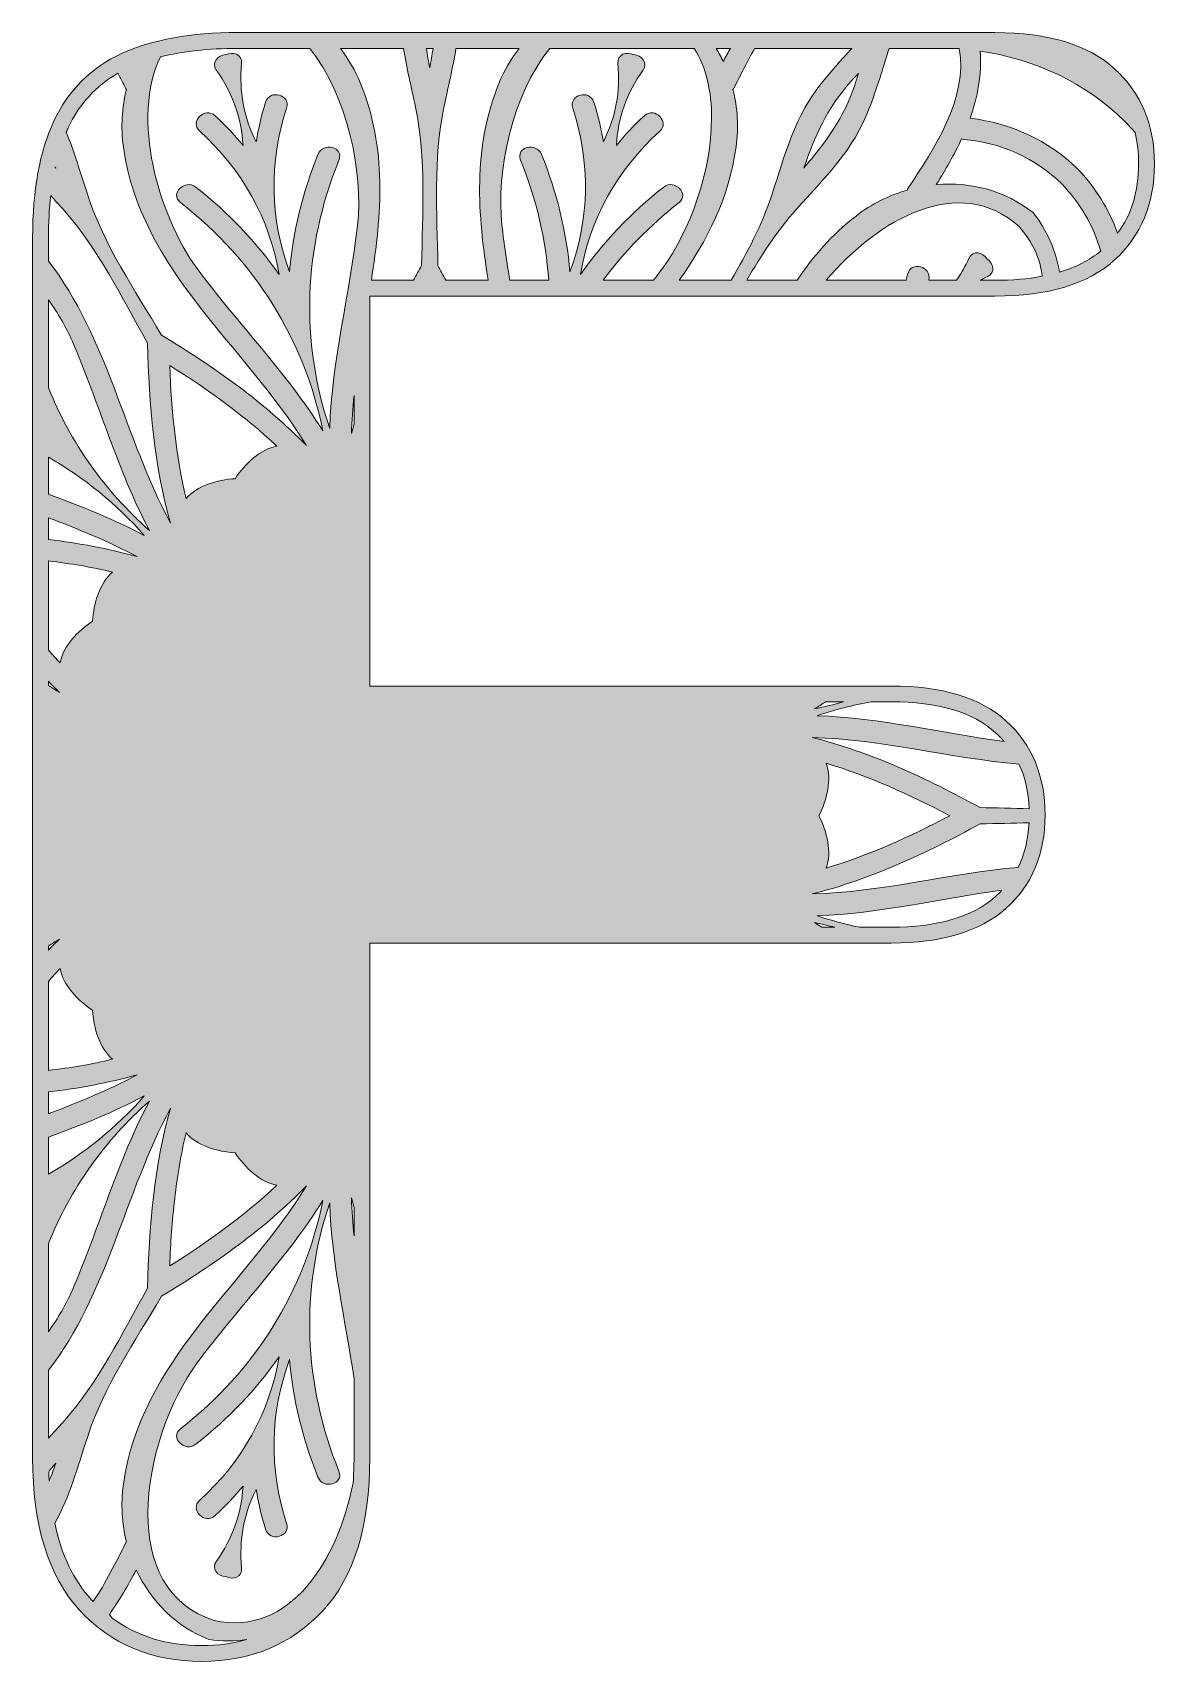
# Model space of a CAD drawing. Extents: x -728 to 2523, y -2539 to -44.
# Drawn here: x 628.2 to 911.8, y -456 to -44 of the extents above; entities that cross this region are included whole.
import ezdxf

# ---------------------------------------------------------------- set-up
doc = ezdxf.new("R2010")
doc.units = 0
doc.header["$MEASUREMENT"] = 0
doc.layers.add('Layer 1', color=7, linetype='Continuous', lineweight=0)

msp = doc.modelspace()

# ---------------------------------------------------------------- hatches: boundary and pattern name
at = {"layer": 'Layer 1', "true_color": 0xed1c24, "transparency": 33554687}
h = msp.add_hatch(color=240, dxfattribs=at)
h.dxf.hatch_style = 2
edge = h.paths.add_edge_path()
edge.add_spline(control_points=[(892.27, -78.42), (885.02, -71.35), (875.66, -66.94), (865.19, -65.72), (867.13, -60.27), (868.2, -54.63), (867.74, -48.75), (881.93, -50.8), (894.43, -56.86), (904.26, -66.43), (905.17, -67.37), (906.04, -68.34), (906.9, -69.33), (907.49, -71.78), (907.8, -74.41), (907.8, -77.24), (907.8, -84.23), (906.04, -90.02), (902.47, -94.79), (900.27, -88.64), (896.82, -83.09), (892.27, -78.42)], knot_values=[0, 0, 0, 0, 1, 1, 1, 2, 2, 2, 3, 3, 3, 4, 4, 4, 5, 5, 5, 6, 6, 6, 7, 7, 7, 7], degree=3, periodic=0)
edge = h.paths.add_edge_path()
edge.add_spline(control_points=[(881.11, -89.58), (874.21, -84.07), (865.42, -81.73), (856.66, -82.5), (859.02, -78.71), (861.22, -74.86), (863.05, -70.93), (863.2, -70.95), (863.3, -71.03), (863.46, -71.05), (873.15, -71.83), (881.73, -75.87), (888.35, -82.34), (892.99, -87.09), (896.37, -92.84), (898.21, -99.29), (895.41, -101.61), (891.94, -103.4), (887.8, -104.63), (886.85, -99.17), (884.64, -93.99), (881.11, -89.58)], knot_values=[0, 0, 0, 0, 1, 1, 1, 2, 2, 2, 3, 3, 3, 4, 4, 4, 5, 5, 5, 6, 6, 6, 7, 7, 7, 7], degree=3, periodic=0)
edge = h.paths.add_edge_path()
edge.add_spline(control_points=[(821.3, -88.73), (828.61, -80.54), (835.77, -73.74), (839.72, -63.18), (841.58, -58.21), (843.21, -53.15), (844.71, -48.05), (844.71, -48.05), (862.46, -48.05), (862.46, -48.05), (864.72, -60.79), (856.03, -73.45), (849.47, -83.52), (849.4, -83.64), (849.34, -83.76), (849.29, -83.88), (844.72, -85.21), (840.3, -87.38), (836.36, -90.44), (830.27, -95.17), (825.48, -100.69), (821.5, -106.7), (821.5, -106.7), (808.75, -106.7), (808.75, -106.7), (812.4, -100.37), (816.36, -94.26), (821.3, -88.73)], knot_values=[0, 0, 0, 0, 1, 1, 1, 2, 2, 2, 3, 3, 3, 4, 4, 4, 5, 5, 5, 6, 6, 6, 7, 7, 7, 8, 8, 8, 9, 9, 9, 9], degree=3, periodic=0)
edge = h.paths.add_edge_path()
edge.add_spline(control_points=[(836.95, -54.43), (836.67, -55.32), (836.42, -56.21), (836.14, -57.1), (833.37, -65.61), (828.53, -72.07), (823.18, -78.27), (823.18, -78.27), (823.14, -78.32), (823.14, -78.32), (825.86, -70.57), (829.03, -63.13), (835.04, -56.46), (835.66, -55.77), (836.32, -55.11), (836.95, -54.43)], knot_values=[0, 0, 0, 0, 1, 1, 1, 2, 2, 2, 3, 3, 3, 4, 4, 4, 5, 5, 5, 5], degree=3, periodic=0)
edge = h.paths.add_edge_path()
edge.add_spline(control_points=[(806.05, -72.94), (806.73, -67.98), (806.41, -63.05), (805.26, -58.41), (805.34, -58.3), (805.43, -58.25), (805.48, -58.12), (807.11, -54.93), (808.83, -51.46), (810.78, -48.05), (810.78, -48.05), (835.28, -48.05), (835.28, -48.05), (832.77, -50.77), (830.33, -53.55), (827.98, -56.41), (820.82, -65.11), (818.5, -74.69), (815.07, -85.13), (812.53, -92.81), (808.81, -99.83), (804.77, -106.7), (804.77, -106.7), (791.68, -106.7), (791.68, -106.7), (798.7, -96.66), (804.28, -85.86), (806.05, -72.94)], knot_values=[0, 0, 0, 0, 1, 1, 1, 2, 2, 2, 3, 3, 3, 4, 4, 4, 5, 5, 5, 6, 6, 6, 7, 7, 7, 8, 8, 8, 9, 9, 9, 9], degree=3, periodic=0)
edge = h.paths.add_edge_path()
edge.add_spline(control_points=[(804.62, -48.05), (803.99, -49.15), (803.38, -50.26), (802.78, -51.38), (802.24, -50.24), (801.65, -49.13), (801, -48.05), (801, -48.05), (804.62, -48.05), (804.62, -48.05)], knot_values=[0, 0, 0, 0, 1, 1, 1, 2, 2, 2, 3, 3, 3, 3], degree=3, periodic=0)
edge = h.paths.add_edge_path()
edge.add_spline(control_points=[(730.66, -102.97), (730.47, -89.54), (729.44, -76.19), (732.19, -62.93), (733.27, -57.78), (734.46, -52.93), (735.22, -48.05), (735.22, -48.05), (751.18, -48.05), (751.18, -48.05), (749.14, -50.71), (747.41, -53.66), (746.1, -56.89), (739.38, -73.37), (740.75, -89.99), (743.35, -106.7), (743.35, -106.7), (732.67, -106.7), (732.67, -106.7), (732.01, -105.45), (731.34, -104.21), (730.66, -102.97)], knot_values=[0, 0, 0, 0, 1, 1, 1, 2, 2, 2, 3, 3, 3, 4, 4, 4, 5, 5, 5, 6, 6, 6, 7, 7, 7, 7], degree=3, periodic=0)
edge = h.paths.add_edge_path()
edge.add_spline(control_points=[(729.45, -48.05), (729.2, -49.7), (728.91, -51.34), (728.6, -52.99), (728.29, -51.34), (728, -49.7), (727.75, -48.05), (727.75, -48.05), (729.45, -48.05), (729.45, -48.05)], knot_values=[0, 0, 0, 0, 1, 1, 1, 2, 2, 2, 3, 3, 3, 3], degree=3, periodic=0)
edge = h.paths.add_edge_path()
edge.add_spline(control_points=[(711.1, -56.89), (709.8, -53.66), (708.06, -50.71), (706.02, -48.05), (706.02, -48.05), (721.99, -48.05), (721.99, -48.05), (722.74, -52.93), (723.94, -57.78), (725.01, -62.93), (727.77, -76.19), (726.73, -89.54), (726.55, -102.97), (725.87, -104.21), (725.19, -105.45), (724.53, -106.7), (724.53, -106.7), (713.85, -106.7), (713.85, -106.7), (716.45, -89.99), (717.82, -73.37), (711.1, -56.89)], knot_values=[0, 0, 0, 0, 1, 1, 1, 2, 2, 2, 3, 3, 3, 4, 4, 4, 5, 5, 5, 6, 6, 6, 7, 7, 7, 7], degree=3, periodic=0)
edge = h.paths.add_edge_path()
edge.add_spline(control_points=[(825.9, -215.05), (826.83, -214.48), (827.76, -213.89), (828.67, -213.29), (828.67, -213.29), (833.18, -213.29), (833.18, -213.29), (830.79, -213.96), (828.37, -214.56), (825.9, -215.05)], knot_values=[0, 0, 0, 0, 1, 1, 1, 2, 2, 2, 3, 3, 3, 3], degree=3, periodic=0)
edge = h.paths.add_edge_path()
edge.add_spline(control_points=[(867.72, -240.03), (854.19, -232.58), (839.86, -225.94), (825.25, -222.31), (842.78, -222.74), (860.23, -227.55), (877.55, -229.04), (879.11, -232.35), (879.96, -236.09), (880.13, -240.31), (876, -240.23), (871.86, -240.09), (867.72, -240.03)], knot_values=[0, 0, 0, 0, 1, 1, 1, 2, 2, 2, 3, 3, 3, 4, 4, 4, 4], degree=3, periodic=0)
edge = h.paths.add_edge_path()
edge.add_spline(control_points=[(828.85, -228.84), (839.52, -232.01), (849.99, -236.76), (860.04, -242.09), (849.99, -247.42), (839.52, -252.16), (828.85, -255.33), (830.29, -251.39), (829.03, -246.04), (827, -242.09), (829.03, -238.14), (830.29, -232.78), (828.85, -228.84)], knot_values=[0, 0, 0, 0, 1, 1, 1, 2, 2, 2, 3, 3, 3, 4, 4, 4, 4], degree=3, periodic=0)
edge = h.paths.add_edge_path()
edge.add_spline(control_points=[(825.25, -261.87), (839.86, -258.24), (854.19, -251.59), (867.72, -244.14), (871.86, -244.09), (875.99, -243.95), (880.11, -243.87), (879.9, -248.11), (878.98, -251.86), (877.32, -255.16), (860.07, -256.66), (842.71, -261.44), (825.25, -261.87)], knot_values=[0, 0, 0, 0, 1, 1, 1, 2, 2, 2, 3, 3, 3, 4, 4, 4, 4], degree=3, periodic=0)
edge = h.paths.add_edge_path()
edge.add_spline(control_points=[(825.9, -269.12), (827.63, -269.46), (829.33, -269.87), (831.02, -270.3), (831.02, -270.3), (827.75, -270.3), (827.75, -270.3), (827.14, -269.9), (826.53, -269.51), (825.9, -269.12)], knot_values=[0, 0, 0, 0, 1, 1, 1, 2, 2, 2, 3, 3, 3, 3], degree=3, periodic=0)
edge = h.paths.add_edge_path()
edge.add_spline(control_points=[(709.46, -348.34), (709.13, -345.14), (708.9, -341.94), (708.82, -338.74), (709.02, -339.55), (709.24, -340.36), (709.46, -341.16), (709.46, -341.16), (709.46, -348.34), (709.46, -348.34)], knot_values=[0, 0, 0, 0, 1, 1, 1, 2, 2, 2, 3, 3, 3, 3], degree=3, periodic=0)
edge = h.paths.add_edge_path()
edge.add_spline(control_points=[(674.07, -445.59), (661.9, -441.7), (657.35, -430.82), (657.35, -418.54), (657.35, -405.06), (662.84, -389.89), (669.79, -380.47), (680.13, -366.45), (692.46, -354.13), (701.57, -339.39), (696.99, -362.32), (684.51, -382.38), (665.59, -397.11), (662.79, -399.3), (666.7, -403.2), (669.46, -401.05), (677.72, -394.61), (684.76, -387.14), (690.52, -378.92), (688.11, -393.1), (681.23, -405.41), (670.45, -415.16), (667.81, -417.54), (671.7, -421.46), (674.32, -419.08), (676.92, -416.74), (679.26, -414.2), (681.4, -411.59), (681.04, -418.53), (678.78, -424.84), (674.69, -430.56), (673.29, -432.55), (675.09, -434.46), (677.04, -434.54), (677.04, -434.54), (677.04, -434.49), (677.04, -434.49), (678.76, -435.4), (681.27, -434.7), (681.04, -432.26), (680.37, -425.27), (681.58, -418.67), (684.72, -412.48), (685.29, -415.82), (686.03, -419.18), (687.1, -422.5), (688.19, -425.87), (693.52, -424.44), (692.42, -421.04), (687.97, -407.22), (688.16, -393.11), (693.16, -379.63), (694.04, -389.64), (696.41, -399.62), (700.34, -409.32), (701.66, -412.57), (706.99, -411.15), (705.65, -407.85), (696.66, -385.67), (695.85, -362.11), (703.32, -340), (703.79, -354.99), (707.28, -369.63), (709.46, -384.52), (709.46, -384.52), (709.46, -404.43), (709.46, -404.43), (709.46, -406.64), (709.38, -408.77), (709.24, -410.83), (705.35, -430.28), (693.43, -449.81), (674.07, -445.59)], knot_values=[0, 0, 0, 0, 1, 1, 1, 2, 2, 2, 3, 3, 3, 4, 4, 4, 5, 5, 5, 6, 6, 6, 7, 7, 7, 8, 8, 8, 9, 9, 9, 10, 10, 10, 11, 11, 11, 12, 12, 12, 13, 13, 13, 14, 14, 14, 15, 15, 15, 16, 16, 16, 17, 17, 17, 18, 18, 18, 19, 19, 19, 20, 20, 20, 21, 21, 21, 22, 22, 22, 23, 23, 23, 24, 24, 24, 24], degree=3, periodic=0)
edge = h.paths.add_edge_path()
edge.add_spline(control_points=[(647.9, -444.41), (647.81, -444.27), (647.71, -444.18), (647.61, -444.07), (650.1, -440.53), (652.33, -436.72), (654.42, -432.79), (658.15, -440.75), (664.55, -447.2), (672.79, -450.41), (676, -450.91), (679.23, -450.89), (682.38, -450.42), (678.83, -451.43), (675.03, -451.95), (670.97, -451.95), (662.21, -451.95), (654.64, -449.62), (648.36, -445.04), (648.21, -444.83), (648.05, -444.62), (647.9, -444.41)], knot_values=[0, 0, 0, 0, 1, 1, 1, 2, 2, 2, 3, 3, 3, 4, 4, 4, 5, 5, 5, 6, 6, 6, 7, 7, 7, 7], degree=3, periodic=0)
edge = h.paths.add_edge_path()
edge.add_spline(control_points=[(632.21, -275.05), (633.13, -274.45), (634.07, -273.85), (635.01, -273.27), (634.06, -274.19), (633.13, -275.13), (632.21, -276.08), (632.21, -276.08), (632.21, -275.05), (632.21, -275.05)], knot_values=[0, 0, 0, 0, 1, 1, 1, 2, 2, 2, 3, 3, 3, 3], degree=3, periodic=0)
edge = h.paths.add_edge_path()
edge.add_spline(control_points=[(632.21, -177.67), (637.7, -178.31), (643.13, -179.22), (648.4, -180.49), (645.18, -183.18), (643.6, -188.45), (643.39, -192.89), (639.64, -195.3), (635.87, -199.3), (635.16, -203.43), (634.16, -202.37), (633.17, -201.29), (632.21, -200.19), (632.21, -200.19), (632.21, -177.67), (632.21, -177.67)], knot_values=[0, 0, 0, 0, 1, 1, 1, 2, 2, 2, 3, 3, 3, 4, 4, 4, 5, 5, 5, 5], degree=3, periodic=0)
edge = h.paths.add_edge_path()
edge.add_spline(control_points=[(689.94, -335.53), (681.87, -343.18), (672.53, -349.88), (662.88, -355.92), (663.08, -350.23), (663.48, -344.53), (664.13, -338.9), (664.78, -333.26), (665.71, -327.69), (667, -322.29), (669.7, -325.51), (674.96, -327.08), (679.4, -327.3), (680.61, -329.17), (682.21, -331.05), (684.03, -332.55), (685.84, -334.05), (687.87, -335.17), (689.94, -335.53)], knot_values=[0, 0, 0, 0, 1, 1, 1, 2, 2, 2, 3, 3, 3, 4, 4, 4, 5, 5, 5, 6, 6, 6, 6], degree=3, periodic=0)
edge = h.paths.add_edge_path()
edge.add_spline(control_points=[(679.4, -156.88), (674.96, -157.09), (669.7, -158.67), (667, -161.89), (664.42, -151.07), (663.29, -139.63), (662.88, -128.25), (672.52, -134.3), (681.87, -140.99), (689.94, -148.64), (685.82, -149.36), (681.81, -153.13), (679.4, -156.88)], knot_values=[0, 0, 0, 0, 1, 1, 1, 2, 2, 2, 3, 3, 3, 4, 4, 4, 4], degree=3, periodic=0)
edge = h.paths.add_edge_path()
edge.add_spline(control_points=[(703.32, -144.18), (695.85, -122.06), (696.66, -98.5), (705.65, -76.32), (706.99, -73.02), (701.66, -71.6), (700.34, -74.85), (696.41, -84.56), (694.04, -94.54), (693.16, -104.55), (688.16, -91.07), (687.97, -76.96), (692.42, -63.13), (693.52, -59.74), (688.19, -58.3), (687.1, -61.67), (686.03, -65), (685.29, -68.35), (684.72, -71.7), (681.58, -65.5), (680.37, -58.9), (681.04, -51.91), (681.27, -49.47), (678.76, -48.77), (677.04, -49.69), (677.04, -49.69), (677.04, -49.63), (677.04, -49.63), (675.09, -49.71), (673.29, -51.62), (674.69, -53.61), (678.78, -59.34), (681.04, -65.65), (681.4, -72.58), (679.26, -69.97), (676.92, -67.44), (674.32, -65.09), (671.7, -62.72), (667.81, -66.63), (670.45, -69.02), (681.23, -78.76), (688.11, -91.08), (690.52, -105.25), (684.76, -97.03), (677.72, -89.57), (669.46, -83.12), (666.7, -80.98), (662.79, -84.87), (665.59, -87.06), (684.51, -101.79), (696.99, -121.85), (701.57, -144.79), (692.46, -130.04), (680.13, -117.73), (669.79, -103.7), (659.95, -90.36), (653.04, -65.48), (660.52, -50.19), (666.15, -48.78), (672.65, -48.05), (679.99, -48.05), (679.99, -48.05), (698.26, -48.05), (698.26, -48.05), (707.73, -59.75), (711.87, -79.21), (710.35, -92.84), (708.41, -110.1), (703.86, -126.9), (703.32, -144.18)], knot_values=[0, 0, 0, 0, 1, 1, 1, 2, 2, 2, 3, 3, 3, 4, 4, 4, 5, 5, 5, 6, 6, 6, 7, 7, 7, 8, 8, 8, 9, 9, 9, 10, 10, 10, 11, 11, 11, 12, 12, 12, 13, 13, 13, 14, 14, 14, 15, 15, 15, 16, 16, 16, 17, 17, 17, 18, 18, 18, 19, 19, 19, 20, 20, 20, 21, 21, 21, 22, 22, 22, 23, 23, 23, 23], degree=3, periodic=0)
edge = h.paths.add_edge_path()
edge.add_spline(control_points=[(709.46, -143.01), (709.24, -143.82), (709.02, -144.63), (708.82, -145.44), (708.9, -142.23), (709.13, -139.03), (709.46, -135.83), (709.46, -135.83), (709.46, -143.01), (709.46, -143.01)], knot_values=[0, 0, 0, 0, 1, 1, 1, 2, 2, 2, 3, 3, 3, 3], degree=3, periodic=0)
edge = h.paths.add_edge_path()
edge.add_spline(control_points=[(637.22, -68.1), (640.01, -62.13), (644.24, -57.52), (649.79, -54.34), (650.46, -55.62), (651.1, -56.89), (651.72, -58.12), (651.77, -58.25), (651.86, -58.3), (651.94, -58.41), (650.79, -63.05), (650.47, -67.98), (651.15, -72.94), (655.44, -104.15), (681.87, -123.04), (697.42, -148.5), (686.96, -137.65), (674.04, -128.57), (660.83, -120.58), (653.95, -109.03), (646.39, -98), (642.13, -85.13), (640.31, -79.6), (638.8, -74.31), (636.72, -69.27), (636.89, -68.88), (637.04, -68.47), (637.22, -68.1)], knot_values=[0, 0, 0, 0, 1, 1, 1, 2, 2, 2, 3, 3, 3, 4, 4, 4, 5, 5, 5, 6, 6, 6, 7, 7, 7, 8, 8, 8, 9, 9, 9, 9], degree=3, periodic=0)
edge = h.paths.add_edge_path()
edge.add_spline(control_points=[(633.95, -78.03), (633.99, -78.13), (634.02, -78.23), (634.06, -78.32), (634.06, -78.32), (634.02, -78.27), (634.02, -78.27), (633.99, -78.24), (633.96, -78.2), (633.93, -78.16), (633.94, -78.12), (633.95, -78.08), (633.95, -78.03)], knot_values=[0, 0, 0, 0, 1, 1, 1, 2, 2, 2, 3, 3, 3, 4, 4, 4, 4], degree=3, periodic=0)
edge = h.paths.add_edge_path()
edge.add_spline(control_points=[(632.21, -95.84), (632.21, -92.09), (632.41, -88.58), (632.78, -85.28), (633.81, -86.41), (634.85, -87.56), (635.9, -88.73), (644.93, -98.83), (650.7, -110.91), (657.26, -122.63), (657.58, -138.01), (658.97, -153.67), (663.09, -168.09), (651.42, -146.59), (647.15, -120.99), (632.21, -101.85), (632.21, -101.85), (632.21, -95.84), (632.21, -95.84)], knot_values=[0, 0, 0, 0, 1, 1, 1, 2, 2, 2, 3, 3, 3, 4, 4, 4, 5, 5, 5, 6, 6, 6, 6], degree=3, periodic=0)
edge = h.paths.add_edge_path()
edge.add_spline(control_points=[(632.21, -111.61), (634.66, -115.07), (636.7, -118.59), (638.17, -121.96), (645.12, -137.89), (649.58, -154.7), (657.75, -169.94), (646.41, -159.95), (637.79, -147.7), (632.21, -133.87), (632.21, -133.87), (632.21, -111.61), (632.21, -111.61)], knot_values=[0, 0, 0, 0, 1, 1, 1, 2, 2, 2, 3, 3, 3, 4, 4, 4, 4], degree=3, periodic=0)
edge = h.paths.add_edge_path()
edge.add_spline(control_points=[(632.21, -151.43), (641.25, -156.61), (649.42, -163.25), (656.45, -171.24), (648.67, -167.07), (640.48, -163.86), (632.21, -160.8), (632.21, -160.8), (632.21, -151.43), (632.21, -151.43)], knot_values=[0, 0, 0, 0, 1, 1, 1, 2, 2, 2, 3, 3, 3, 3], degree=3, periodic=0)
edge = h.paths.add_edge_path()
edge.add_spline(control_points=[(632.21, -166.74), (639.87, -169.64), (647.46, -172.7), (654.61, -176.58), (647.39, -174.52), (639.86, -173.14), (632.21, -172.23), (632.21, -172.23), (632.21, -166.74), (632.21, -166.74)], knot_values=[0, 0, 0, 0, 1, 1, 1, 2, 2, 2, 3, 3, 3, 3], degree=3, periodic=0)
edge = h.paths.add_edge_path()
edge.add_spline(control_points=[(632.21, -208.09), (633.13, -209.04), (634.06, -209.99), (635.01, -210.9), (634.07, -210.33), (633.13, -209.73), (632.21, -209.12), (632.21, -209.12), (632.21, -208.09), (632.21, -208.09)], knot_values=[0, 0, 0, 0, 1, 1, 1, 2, 2, 2, 3, 3, 3, 3], degree=3, periodic=0)
edge = h.paths.add_edge_path()
edge.add_spline(control_points=[(632.21, -283.98), (633.17, -282.89), (634.16, -281.8), (635.16, -280.75), (635.87, -284.87), (639.64, -288.88), (643.39, -291.29), (643.5, -293.5), (643.95, -295.94), (644.77, -298.14), (645.59, -300.34), (646.8, -302.33), (648.4, -303.68), (643.13, -304.95), (637.7, -305.85), (632.21, -306.51), (632.21, -306.51), (632.21, -283.98), (632.21, -283.98)], knot_values=[0, 0, 0, 0, 1, 1, 1, 2, 2, 2, 3, 3, 3, 4, 4, 4, 5, 5, 5, 6, 6, 6, 6], degree=3, periodic=0)
edge = h.paths.add_edge_path()
edge.add_spline(control_points=[(632.21, -311.94), (639.86, -311.04), (647.39, -309.66), (654.61, -307.6), (647.46, -311.47), (639.87, -314.53), (632.21, -317.44), (632.21, -317.44), (632.21, -311.94), (632.21, -311.94)], knot_values=[0, 0, 0, 0, 1, 1, 1, 2, 2, 2, 3, 3, 3, 3], degree=3, periodic=0)
edge = h.paths.add_edge_path()
edge.add_spline(control_points=[(632.21, -323.38), (640.48, -320.31), (648.67, -317.11), (656.45, -312.94), (649.42, -320.93), (641.25, -327.56), (632.21, -332.75), (632.21, -332.75), (632.21, -323.38), (632.21, -323.38)], knot_values=[0, 0, 0, 0, 1, 1, 1, 2, 2, 2, 3, 3, 3, 3], degree=3, periodic=0)
edge = h.paths.add_edge_path()
edge.add_spline(control_points=[(632.21, -350.3), (637.79, -336.48), (646.41, -324.22), (657.75, -314.24), (649.58, -329.47), (645.12, -346.28), (638.17, -362.22), (636.7, -365.58), (634.66, -369.11), (632.21, -372.57), (632.21, -372.57), (632.21, -350.3), (632.21, -350.3)], knot_values=[0, 0, 0, 0, 1, 1, 1, 2, 2, 2, 3, 3, 3, 4, 4, 4, 4], degree=3, periodic=0)
edge = h.paths.add_edge_path()
edge.add_spline(control_points=[(632.21, -382.33), (647.15, -363.19), (651.42, -337.59), (663.09, -316.08), (658.97, -330.51), (657.58, -346.16), (657.26, -361.54), (650.7, -373.26), (644.93, -385.34), (635.9, -395.44), (634.66, -396.84), (633.42, -398.19), (632.21, -399.52), (632.21, -399.52), (632.21, -382.33), (632.21, -382.33)], knot_values=[0, 0, 0, 0, 1, 1, 1, 2, 2, 2, 3, 3, 3, 4, 4, 4, 5, 5, 5, 5], degree=3, periodic=0)
edge = h.paths.add_edge_path()
edge.add_spline(control_points=[(632.27, -407.97), (632.85, -407.28), (633.43, -406.59), (634.02, -405.9), (634.02, -405.9), (634.06, -405.85), (634.06, -405.85), (633.52, -407.37), (632.97, -408.88), (632.39, -410.38), (632.34, -409.59), (632.3, -408.78), (632.27, -407.97)], knot_values=[0, 0, 0, 0, 1, 1, 1, 2, 2, 2, 3, 3, 3, 4, 4, 4, 4], degree=3, periodic=0)
edge = h.paths.add_edge_path()
edge.add_spline(control_points=[(643.03, -440.28), (638.59, -435.47), (635.51, -429.03), (633.8, -421.03), (637.62, -414.19), (639.56, -406.86), (642.13, -399.05), (646.39, -386.18), (653.95, -375.15), (660.83, -363.6), (674.04, -355.6), (686.96, -346.52), (697.42, -335.68), (681.87, -361.13), (655.44, -380.02), (651.15, -411.23), (650.47, -416.19), (650.79, -421.12), (651.94, -425.76), (651.86, -425.87), (651.77, -425.92), (651.72, -426.06), (649.34, -430.73), (646.74, -436), (643.55, -440.82), (643.38, -440.64), (643.2, -440.47), (643.03, -440.28)], knot_values=[0, 0, 0, 0, 1, 1, 1, 2, 2, 2, 3, 3, 3, 4, 4, 4, 5, 5, 5, 6, 6, 6, 7, 7, 7, 8, 8, 8, 9, 9, 9, 9], degree=3, periodic=0)
edge = h.paths.add_edge_path()
edge.add_spline(control_points=[(871.55, -262.59), (865.74, -267.7), (856.9, -270.3), (845.24, -270.3), (845.24, -270.3), (837.25, -270.3), (837.25, -270.3), (833.65, -269.53), (830.06, -268.57), (826.51, -267.37), (842.25, -266.88), (857.6, -263.06), (873.26, -260.92), (872.72, -261.49), (872.15, -262.05), (871.55, -262.59)], knot_values=[0, 0, 0, 0, 1, 1, 1, 2, 2, 2, 3, 3, 3, 4, 4, 4, 5, 5, 5, 5], degree=3, periodic=0)
edge = h.paths.add_edge_path()
edge.add_spline(control_points=[(845.24, -213.29), (857.07, -213.29), (865.96, -215.92), (871.66, -221.11), (872.43, -221.82), (873.15, -222.56), (873.82, -223.33), (857.97, -221.21), (842.44, -217.31), (826.51, -216.8), (831.02, -215.28), (835.59, -214.12), (840.19, -213.29), (840.19, -213.29), (845.24, -213.29), (845.24, -213.29)], knot_values=[0, 0, 0, 0, 1, 1, 1, 2, 2, 2, 3, 3, 3, 4, 4, 4, 5, 5, 5, 5], degree=3, periodic=0)
edge = h.paths.add_edge_path()
edge.add_spline(control_points=[(787.75, -83.12), (779.49, -89.57), (772.45, -97.03), (766.68, -105.25), (769.09, -91.08), (775.97, -78.76), (786.75, -69.02), (789.39, -66.63), (785.5, -62.72), (782.88, -65.09), (780.28, -67.44), (777.95, -69.97), (775.8, -72.58), (776.16, -65.65), (778.43, -59.34), (782.51, -53.61), (783.91, -51.62), (782.11, -49.71), (780.16, -49.63), (780.16, -49.63), (780.16, -49.69), (780.16, -49.69), (778.44, -48.77), (775.93, -49.47), (776.16, -51.91), (776.83, -58.9), (775.63, -65.5), (772.49, -71.7), (771.92, -68.35), (771.17, -65), (770.1, -61.67), (769.01, -58.3), (763.68, -59.74), (764.78, -63.13), (769.24, -76.96), (769.04, -91.07), (764.04, -104.55), (763.17, -94.54), (760.79, -84.56), (756.87, -74.85), (755.54, -71.6), (750.21, -73.02), (751.55, -76.32), (755.58, -86.26), (757.95, -96.47), (758.68, -106.7), (758.68, -106.7), (748.86, -106.7), (748.86, -106.7), (748.09, -102.1), (747.38, -97.49), (746.86, -92.84), (745.33, -79.21), (749.47, -59.75), (758.94, -48.05), (758.94, -48.05), (795.49, -48.05), (795.49, -48.05), (798.54, -52.95), (799.85, -59.09), (799.85, -65.64), (799.85, -79.12), (794.36, -94.29), (787.41, -103.7), (786.67, -104.71), (785.91, -105.71), (785.15, -106.7), (785.15, -106.7), (772.44, -106.7), (772.44, -106.7), (777.79, -99.44), (784.2, -92.83), (791.62, -87.06), (794.41, -84.87), (790.5, -80.98), (787.75, -83.12)], knot_values=[0, 0, 0, 0, 1, 1, 1, 2, 2, 2, 3, 3, 3, 4, 4, 4, 5, 5, 5, 6, 6, 6, 7, 7, 7, 8, 8, 8, 9, 9, 9, 10, 10, 10, 11, 11, 11, 12, 12, 12, 13, 13, 13, 14, 14, 14, 15, 15, 15, 16, 16, 16, 17, 17, 17, 18, 18, 18, 19, 19, 19, 20, 20, 20, 21, 21, 21, 22, 22, 22, 23, 23, 23, 24, 24, 24, 25, 25, 25, 25], degree=3, periodic=0)
edge = h.paths.add_edge_path()
edge.add_spline(control_points=[(867.73, -106.7), (868.32, -106.39), (868.91, -106.09), (869.52, -105.81), (871.75, -104.8), (871.1, -102.27), (869.45, -101.23), (868.42, -99.59), (865.89, -98.94), (864.88, -101.17), (863.98, -103.14), (862.93, -104.97), (861.76, -106.7), (861.76, -106.7), (854.73, -106.7), (854.73, -106.7), (854.73, -106.66), (854.74, -106.63), (854.75, -106.59), (855.49, -103.13), (850.16, -101.71), (849.41, -105.2), (849.3, -105.7), (849.17, -106.2), (849.06, -106.7), (849.06, -106.7), (828.81, -106.7), (828.81, -106.7), (841.87, -91.27), (862.57, -79.47), (877.57, -93.12), (881.1, -97), (882.92, -101.26), (883.42, -105.67), (879.84, -106.35), (875.87, -106.7), (871.49, -106.7), (871.49, -106.7), (867.73, -106.7), (867.73, -106.7)], knot_values=[0, 0, 0, 0, 1, 1, 1, 2, 2, 2, 3, 3, 3, 4, 4, 4, 5, 5, 5, 6, 6, 6, 7, 7, 7, 8, 8, 8, 9, 9, 9, 10, 10, 10, 11, 11, 11, 12, 12, 12, 13, 13, 13, 13], degree=3, periodic=0)
edge = h.paths.add_edge_path()
edge.add_spline(control_points=[(901.71, -53.19), (895.07, -47.12), (884.91, -44.05), (871.49, -44.05), (871.49, -44.05), (679.99, -44.05), (679.99, -44.05), (668.28, -44.05), (658.47, -45.81), (650.85, -49.29), (643.05, -52.86), (637.24, -58.61), (633.6, -66.4), (630.02, -74.02), (628.21, -83.92), (628.21, -95.84), (628.21, -95.84), (628.21, -404.43), (628.21, -404.43), (628.21, -421.47), (632.21, -434.45), (640.09, -442.99), (648.02, -451.59), (658.41, -455.95), (670.97, -455.95), (683.34, -455.95), (693.64, -451.64), (701.57, -443.14), (709.46, -434.68), (713.46, -421.66), (713.46, -404.43), (713.46, -404.43), (713.46, -274.3), (713.46, -274.3), (713.46, -274.3), (845.24, -274.3), (845.24, -274.3), (857.9, -274.3), (867.65, -271.37), (874.2, -265.59), (880.82, -259.74), (884.17, -251.78), (884.17, -241.93), (884.17, -232.09), (880.86, -224.09), (874.35, -218.15), (867.89, -212.27), (858.09, -209.29), (845.24, -209.29), (845.24, -209.29), (713.46, -209.29), (713.46, -209.29), (713.46, -209.29), (713.46, -110.7), (713.46, -110.7), (713.46, -110.7), (871.49, -110.7), (871.49, -110.7), (884.91, -110.7), (895.07, -107.62), (901.71, -101.56), (908.41, -95.44), (911.8, -87.26), (911.8, -77.24), (911.8, -67.39), (908.41, -59.3), (901.71, -53.19)], knot_values=[0, 0, 0, 0, 1, 1, 1, 2, 2, 2, 3, 3, 3, 4, 4, 4, 5, 5, 5, 6, 6, 6, 7, 7, 7, 8, 8, 8, 9, 9, 9, 10, 10, 10, 11, 11, 11, 12, 12, 12, 13, 13, 13, 14, 14, 14, 15, 15, 15, 16, 16, 16, 17, 17, 17, 18, 18, 18, 19, 19, 19, 20, 20, 20, 21, 21, 21, 22, 22, 22, 22], degree=3, periodic=0)

# ---------------------------------------------------------------- linework, layer by layer
at = {"layer": 'Layer 1'}
for points, knots in [([(901.71, -53.19), (895.07, -47.12), (884.91, -44.05), (871.49, -44.05), (871.49, -44.05), (679.99, -44.05), (679.99, -44.05), (668.28, -44.05), (658.47, -45.81), (650.85, -49.29), (643.05, -52.86), (637.24, -58.61), (633.6, -66.4), (630.02, -74.02), (628.21, -83.92), (628.21, -95.84), (628.21, -95.84), (628.21, -404.43), (628.21, -404.43), (628.21, -421.47), (632.21, -434.45), (640.09, -442.99), (648.02, -451.59), (658.41, -455.95), (670.97, -455.95), (683.34, -455.95), (693.64, -451.64), (701.57, -443.14), (709.46, -434.68), (713.46, -421.66), (713.46, -404.43), (713.46, -404.43), (713.46, -274.3), (713.46, -274.3), (713.46, -274.3), (845.24, -274.3), (845.24, -274.3), (857.9, -274.3), (867.65, -271.37), (874.2, -265.59), (880.82, -259.74), (884.17, -251.78), (884.17, -241.93), (884.17, -232.09), (880.86, -224.09), (874.35, -218.15), (867.89, -212.27), (858.09, -209.29), (845.24, -209.29), (845.24, -209.29), (713.46, -209.29), (713.46, -209.29), (713.46, -209.29), (713.46, -110.7), (713.46, -110.7), (713.46, -110.7), (871.49, -110.7), (871.49, -110.7), (884.91, -110.7), (895.07, -107.62), (901.71, -101.56), (908.41, -95.44), (911.8, -87.26), (911.8, -77.24), (911.8, -67.39), (908.41, -59.3), (901.71, -53.19)], [0, 0, 0, 0, 1, 1, 1, 2, 2, 2, 3, 3, 3, 4, 4, 4, 5, 5, 5, 6, 6, 6, 7, 7, 7, 8, 8, 8, 9, 9, 9, 10, 10, 10, 11, 11, 11, 12, 12, 12, 13, 13, 13, 14, 14, 14, 15, 15, 15, 16, 16, 16, 17, 17, 17, 18, 18, 18, 19, 19, 19, 20, 20, 20, 21, 21, 21, 22, 22, 22, 22]), ([(703.32, -144.18), (695.85, -122.06), (696.66, -98.5), (705.65, -76.32), (706.99, -73.02), (701.66, -71.6), (700.34, -74.85), (696.41, -84.56), (694.04, -94.54), (693.16, -104.55), (688.16, -91.07), (687.97, -76.96), (692.42, -63.13), (693.52, -59.74), (688.19, -58.3), (687.1, -61.67), (686.03, -65), (685.29, -68.35), (684.72, -71.7), (681.58, -65.5), (680.37, -58.9), (681.04, -51.91), (681.27, -49.47), (678.76, -48.77), (677.04, -49.69), (677.04, -49.69), (677.04, -49.63), (677.04, -49.63), (675.09, -49.71), (673.29, -51.62), (674.69, -53.61), (678.78, -59.34), (681.04, -65.65), (681.4, -72.58), (679.26, -69.97), (676.92, -67.44), (674.32, -65.09), (671.7, -62.72), (667.81, -66.63), (670.45, -69.02), (681.23, -78.76), (688.11, -91.08), (690.52, -105.25), (684.76, -97.03), (677.72, -89.57), (669.46, -83.12), (666.7, -80.98), (662.79, -84.87), (665.59, -87.06), (684.51, -101.79), (696.99, -121.85), (701.57, -144.79), (692.46, -130.04), (680.13, -117.73), (669.79, -103.7), (659.95, -90.36), (653.04, -65.48), (660.52, -50.19), (666.15, -48.78), (672.65, -48.05), (679.99, -48.05), (679.99, -48.05), (698.26, -48.05), (698.26, -48.05), (707.73, -59.75), (711.87, -79.21), (710.35, -92.84), (708.41, -110.1), (703.86, -126.9), (703.32, -144.18)], [0, 0, 0, 0, 1, 1, 1, 2, 2, 2, 3, 3, 3, 4, 4, 4, 5, 5, 5, 6, 6, 6, 7, 7, 7, 8, 8, 8, 9, 9, 9, 10, 10, 10, 11, 11, 11, 12, 12, 12, 13, 13, 13, 14, 14, 14, 15, 15, 15, 16, 16, 16, 17, 17, 17, 18, 18, 18, 19, 19, 19, 20, 20, 20, 21, 21, 21, 22, 22, 22, 23, 23, 23, 23]), ([(711.1, -56.89), (709.8, -53.66), (708.06, -50.71), (706.02, -48.05), (706.02, -48.05), (721.99, -48.05), (721.99, -48.05), (722.74, -52.93), (723.94, -57.78), (725.01, -62.93), (727.77, -76.19), (726.73, -89.54), (726.55, -102.97), (725.87, -104.21), (725.19, -105.45), (724.53, -106.7), (724.53, -106.7), (713.85, -106.7), (713.85, -106.7), (716.45, -89.99), (717.82, -73.37), (711.1, -56.89)], [0, 0, 0, 0, 1, 1, 1, 2, 2, 2, 3, 3, 3, 4, 4, 4, 5, 5, 5, 6, 6, 6, 7, 7, 7, 7]), ([(729.45, -48.05), (729.2, -49.7), (728.91, -51.34), (728.6, -52.99), (728.29, -51.34), (728, -49.7), (727.75, -48.05), (727.75, -48.05), (729.45, -48.05), (729.45, -48.05)], [0, 0, 0, 0, 1, 1, 1, 2, 2, 2, 3, 3, 3, 3]), ([(730.66, -102.97), (730.47, -89.54), (729.44, -76.19), (732.19, -62.93), (733.27, -57.78), (734.46, -52.93), (735.22, -48.05), (735.22, -48.05), (751.18, -48.05), (751.18, -48.05), (749.14, -50.71), (747.41, -53.66), (746.1, -56.89), (739.38, -73.37), (740.75, -89.99), (743.35, -106.7), (743.35, -106.7), (732.67, -106.7), (732.67, -106.7), (732.01, -105.45), (731.34, -104.21), (730.66, -102.97)], [0, 0, 0, 0, 1, 1, 1, 2, 2, 2, 3, 3, 3, 4, 4, 4, 5, 5, 5, 6, 6, 6, 7, 7, 7, 7]), ([(787.75, -83.12), (779.49, -89.57), (772.45, -97.03), (766.68, -105.25), (769.09, -91.08), (775.97, -78.76), (786.75, -69.02), (789.39, -66.63), (785.5, -62.72), (782.88, -65.09), (780.28, -67.44), (777.95, -69.97), (775.8, -72.58), (776.16, -65.65), (778.43, -59.34), (782.51, -53.61), (783.91, -51.62), (782.11, -49.71), (780.16, -49.63), (780.16, -49.63), (780.16, -49.69), (780.16, -49.69), (778.44, -48.77), (775.93, -49.47), (776.16, -51.91), (776.83, -58.9), (775.63, -65.5), (772.49, -71.7), (771.92, -68.35), (771.17, -65), (770.1, -61.67), (769.01, -58.3), (763.68, -59.74), (764.78, -63.13), (769.24, -76.96), (769.04, -91.07), (764.04, -104.55), (763.17, -94.54), (760.79, -84.56), (756.87, -74.85), (755.54, -71.6), (750.21, -73.02), (751.55, -76.32), (755.58, -86.26), (757.95, -96.47), (758.68, -106.7), (758.68, -106.7), (748.86, -106.7), (748.86, -106.7), (748.09, -102.1), (747.38, -97.49), (746.86, -92.84), (745.33, -79.21), (749.47, -59.75), (758.94, -48.05), (758.94, -48.05), (795.49, -48.05), (795.49, -48.05), (798.54, -52.95), (799.85, -59.09), (799.85, -65.64), (799.85, -79.12), (794.36, -94.29), (787.41, -103.7), (786.67, -104.71), (785.91, -105.71), (785.15, -106.7), (785.15, -106.7), (772.44, -106.7), (772.44, -106.7), (777.79, -99.44), (784.2, -92.83), (791.62, -87.06), (794.41, -84.87), (790.5, -80.98), (787.75, -83.12)], [0, 0, 0, 0, 1, 1, 1, 2, 2, 2, 3, 3, 3, 4, 4, 4, 5, 5, 5, 6, 6, 6, 7, 7, 7, 8, 8, 8, 9, 9, 9, 10, 10, 10, 11, 11, 11, 12, 12, 12, 13, 13, 13, 14, 14, 14, 15, 15, 15, 16, 16, 16, 17, 17, 17, 18, 18, 18, 19, 19, 19, 20, 20, 20, 21, 21, 21, 22, 22, 22, 23, 23, 23, 24, 24, 24, 25, 25, 25, 25]), ([(806.05, -72.94), (806.73, -67.98), (806.41, -63.05), (805.26, -58.41), (805.34, -58.3), (805.43, -58.25), (805.48, -58.12), (807.11, -54.93), (808.83, -51.46), (810.78, -48.05), (810.78, -48.05), (835.28, -48.05), (835.28, -48.05), (832.77, -50.77), (830.33, -53.55), (827.98, -56.41), (820.82, -65.11), (818.5, -74.69), (815.07, -85.13), (812.53, -92.81), (808.81, -99.83), (804.77, -106.7), (804.77, -106.7), (791.68, -106.7), (791.68, -106.7), (798.7, -96.66), (804.28, -85.86), (806.05, -72.94)], [0, 0, 0, 0, 1, 1, 1, 2, 2, 2, 3, 3, 3, 4, 4, 4, 5, 5, 5, 6, 6, 6, 7, 7, 7, 8, 8, 8, 9, 9, 9, 9]), ([(804.62, -48.05), (803.99, -49.15), (803.38, -50.26), (802.78, -51.38), (802.24, -50.24), (801.65, -49.13), (801, -48.05), (801, -48.05), (804.62, -48.05), (804.62, -48.05)], [0, 0, 0, 0, 1, 1, 1, 2, 2, 2, 3, 3, 3, 3]), ([(821.3, -88.73), (828.61, -80.54), (835.77, -73.74), (839.72, -63.18), (841.58, -58.21), (843.21, -53.15), (844.71, -48.05), (844.71, -48.05), (862.46, -48.05), (862.46, -48.05), (864.72, -60.79), (856.03, -73.45), (849.47, -83.52), (849.4, -83.64), (849.34, -83.76), (849.29, -83.88), (844.72, -85.21), (840.3, -87.38), (836.36, -90.44), (830.27, -95.17), (825.48, -100.69), (821.5, -106.7), (821.5, -106.7), (808.75, -106.7), (808.75, -106.7), (812.4, -100.37), (816.36, -94.26), (821.3, -88.73)], [0, 0, 0, 0, 1, 1, 1, 2, 2, 2, 3, 3, 3, 4, 4, 4, 5, 5, 5, 6, 6, 6, 7, 7, 7, 8, 8, 8, 9, 9, 9, 9]), ([(892.27, -78.42), (885.02, -71.35), (875.66, -66.94), (865.19, -65.72), (867.13, -60.27), (868.2, -54.63), (867.74, -48.75), (881.93, -50.8), (894.43, -56.86), (904.26, -66.43), (905.17, -67.37), (906.04, -68.34), (906.9, -69.33), (907.49, -71.78), (907.8, -74.41), (907.8, -77.24), (907.8, -84.23), (906.04, -90.02), (902.47, -94.79), (900.27, -88.64), (896.82, -83.09), (892.27, -78.42)], [0, 0, 0, 0, 1, 1, 1, 2, 2, 2, 3, 3, 3, 4, 4, 4, 5, 5, 5, 6, 6, 6, 7, 7, 7, 7]), ([(637.22, -68.1), (640.01, -62.13), (644.24, -57.52), (649.79, -54.34), (650.46, -55.62), (651.1, -56.89), (651.72, -58.12), (651.77, -58.25), (651.86, -58.3), (651.94, -58.41), (650.79, -63.05), (650.47, -67.98), (651.15, -72.94), (655.44, -104.15), (681.87, -123.04), (697.42, -148.5), (686.96, -137.65), (674.04, -128.57), (660.83, -120.58), (653.95, -109.03), (646.39, -98), (642.13, -85.13), (640.31, -79.6), (638.8, -74.31), (636.72, -69.27), (636.89, -68.88), (637.04, -68.47), (637.22, -68.1)], [0, 0, 0, 0, 1, 1, 1, 2, 2, 2, 3, 3, 3, 4, 4, 4, 5, 5, 5, 6, 6, 6, 7, 7, 7, 8, 8, 8, 9, 9, 9, 9]), ([(836.95, -54.43), (836.67, -55.32), (836.42, -56.21), (836.14, -57.1), (833.37, -65.61), (828.53, -72.07), (823.18, -78.27), (823.18, -78.27), (823.14, -78.32), (823.14, -78.32), (825.86, -70.57), (829.03, -63.13), (835.04, -56.46), (835.66, -55.77), (836.32, -55.11), (836.95, -54.43)], [0, 0, 0, 0, 1, 1, 1, 2, 2, 2, 3, 3, 3, 4, 4, 4, 5, 5, 5, 5]), ([(881.11, -89.58), (874.21, -84.07), (865.42, -81.73), (856.66, -82.5), (859.02, -78.71), (861.22, -74.86), (863.05, -70.93), (863.2, -70.95), (863.3, -71.03), (863.46, -71.05), (873.15, -71.83), (881.73, -75.87), (888.35, -82.34), (892.99, -87.09), (896.37, -92.84), (898.21, -99.29), (895.41, -101.61), (891.94, -103.4), (887.8, -104.63), (886.85, -99.17), (884.64, -93.99), (881.11, -89.58)], [0, 0, 0, 0, 1, 1, 1, 2, 2, 2, 3, 3, 3, 4, 4, 4, 5, 5, 5, 6, 6, 6, 7, 7, 7, 7]), ([(633.95, -78.03), (633.99, -78.13), (634.02, -78.23), (634.06, -78.32), (634.06, -78.32), (634.02, -78.27), (634.02, -78.27), (633.99, -78.24), (633.96, -78.2), (633.93, -78.16), (633.94, -78.12), (633.95, -78.08), (633.95, -78.03)], [0, 0, 0, 0, 1, 1, 1, 2, 2, 2, 3, 3, 3, 4, 4, 4, 4]), ([(867.73, -106.7), (868.32, -106.39), (868.91, -106.09), (869.52, -105.81), (871.75, -104.8), (871.1, -102.27), (869.45, -101.23), (868.42, -99.59), (865.89, -98.94), (864.88, -101.17), (863.98, -103.14), (862.93, -104.97), (861.76, -106.7), (861.76, -106.7), (854.73, -106.7), (854.73, -106.7), (854.73, -106.66), (854.74, -106.63), (854.75, -106.59), (855.49, -103.13), (850.16, -101.71), (849.41, -105.2), (849.3, -105.7), (849.17, -106.2), (849.06, -106.7), (849.06, -106.7), (828.81, -106.7), (828.81, -106.7), (841.87, -91.27), (862.57, -79.47), (877.57, -93.12), (881.1, -97), (882.92, -101.26), (883.42, -105.67), (879.84, -106.35), (875.87, -106.7), (871.49, -106.7), (871.49, -106.7), (867.73, -106.7), (867.73, -106.7)], [0, 0, 0, 0, 1, 1, 1, 2, 2, 2, 3, 3, 3, 4, 4, 4, 5, 5, 5, 6, 6, 6, 7, 7, 7, 8, 8, 8, 9, 9, 9, 10, 10, 10, 11, 11, 11, 12, 12, 12, 13, 13, 13, 13]), ([(632.21, -95.84), (632.21, -92.09), (632.41, -88.58), (632.78, -85.28), (633.81, -86.41), (634.85, -87.56), (635.9, -88.73), (644.93, -98.83), (650.7, -110.91), (657.26, -122.63), (657.58, -138.01), (658.97, -153.67), (663.09, -168.09), (651.42, -146.59), (647.15, -120.99), (632.21, -101.85), (632.21, -101.85), (632.21, -95.84), (632.21, -95.84)], [0, 0, 0, 0, 1, 1, 1, 2, 2, 2, 3, 3, 3, 4, 4, 4, 5, 5, 5, 6, 6, 6, 6]), ([(632.21, -111.61), (634.66, -115.07), (636.7, -118.59), (638.17, -121.96), (645.12, -137.89), (649.58, -154.7), (657.75, -169.94), (646.41, -159.95), (637.79, -147.7), (632.21, -133.87), (632.21, -133.87), (632.21, -111.61), (632.21, -111.61)], [0, 0, 0, 0, 1, 1, 1, 2, 2, 2, 3, 3, 3, 4, 4, 4, 4]), ([(679.4, -156.88), (674.96, -157.09), (669.7, -158.67), (667, -161.89), (664.42, -151.07), (663.29, -139.63), (662.88, -128.25), (672.52, -134.3), (681.87, -140.99), (689.94, -148.64), (685.82, -149.36), (681.81, -153.13), (679.4, -156.88)], [0, 0, 0, 0, 1, 1, 1, 2, 2, 2, 3, 3, 3, 4, 4, 4, 4]), ([(709.46, -143.01), (709.24, -143.82), (709.02, -144.63), (708.82, -145.44), (708.9, -142.23), (709.13, -139.03), (709.46, -135.83), (709.46, -135.83), (709.46, -143.01), (709.46, -143.01)], [0, 0, 0, 0, 1, 1, 1, 2, 2, 2, 3, 3, 3, 3]), ([(632.21, -151.43), (641.25, -156.61), (649.42, -163.25), (656.45, -171.24), (648.67, -167.07), (640.48, -163.86), (632.21, -160.8), (632.21, -160.8), (632.21, -151.43), (632.21, -151.43)], [0, 0, 0, 0, 1, 1, 1, 2, 2, 2, 3, 3, 3, 3]), ([(632.21, -166.74), (639.87, -169.64), (647.46, -172.7), (654.61, -176.58), (647.39, -174.52), (639.86, -173.14), (632.21, -172.23), (632.21, -172.23), (632.21, -166.74), (632.21, -166.74)], [0, 0, 0, 0, 1, 1, 1, 2, 2, 2, 3, 3, 3, 3]), ([(632.21, -177.67), (637.7, -178.31), (643.13, -179.22), (648.4, -180.49), (645.18, -183.18), (643.6, -188.45), (643.39, -192.89), (639.64, -195.3), (635.87, -199.3), (635.16, -203.43), (634.16, -202.37), (633.17, -201.29), (632.21, -200.19), (632.21, -200.19), (632.21, -177.67), (632.21, -177.67)], [0, 0, 0, 0, 1, 1, 1, 2, 2, 2, 3, 3, 3, 4, 4, 4, 5, 5, 5, 5]), ([(632.21, -208.09), (633.13, -209.04), (634.06, -209.99), (635.01, -210.9), (634.07, -210.33), (633.13, -209.73), (632.21, -209.12), (632.21, -209.12), (632.21, -208.09), (632.21, -208.09)], [0, 0, 0, 0, 1, 1, 1, 2, 2, 2, 3, 3, 3, 3]), ([(825.9, -215.05), (826.83, -214.48), (827.76, -213.89), (828.67, -213.29), (828.67, -213.29), (833.18, -213.29), (833.18, -213.29), (830.79, -213.96), (828.37, -214.56), (825.9, -215.05)], [0, 0, 0, 0, 1, 1, 1, 2, 2, 2, 3, 3, 3, 3]), ([(845.24, -213.29), (857.07, -213.29), (865.96, -215.92), (871.66, -221.11), (872.43, -221.82), (873.15, -222.56), (873.82, -223.33), (857.97, -221.21), (842.44, -217.31), (826.51, -216.8), (831.02, -215.28), (835.59, -214.12), (840.19, -213.29), (840.19, -213.29), (845.24, -213.29), (845.24, -213.29)], [0, 0, 0, 0, 1, 1, 1, 2, 2, 2, 3, 3, 3, 4, 4, 4, 5, 5, 5, 5]), ([(867.72, -240.03), (854.19, -232.58), (839.86, -225.94), (825.25, -222.31), (842.78, -222.74), (860.23, -227.55), (877.55, -229.04), (879.11, -232.35), (879.96, -236.09), (880.13, -240.31), (876, -240.23), (871.86, -240.09), (867.72, -240.03)], [0, 0, 0, 0, 1, 1, 1, 2, 2, 2, 3, 3, 3, 4, 4, 4, 4]), ([(828.85, -228.84), (839.52, -232.01), (849.99, -236.76), (860.04, -242.09), (849.99, -247.42), (839.52, -252.16), (828.85, -255.33), (830.29, -251.39), (829.03, -246.04), (827, -242.09), (829.03, -238.14), (830.29, -232.78), (828.85, -228.84)], [0, 0, 0, 0, 1, 1, 1, 2, 2, 2, 3, 3, 3, 4, 4, 4, 4]), ([(825.25, -261.87), (839.86, -258.24), (854.19, -251.59), (867.72, -244.14), (871.86, -244.09), (875.99, -243.95), (880.11, -243.87), (879.9, -248.11), (878.98, -251.86), (877.32, -255.16), (860.07, -256.66), (842.71, -261.44), (825.25, -261.87)], [0, 0, 0, 0, 1, 1, 1, 2, 2, 2, 3, 3, 3, 4, 4, 4, 4]), ([(871.55, -262.59), (865.74, -267.7), (856.9, -270.3), (845.24, -270.3), (845.24, -270.3), (837.25, -270.3), (837.25, -270.3), (833.65, -269.53), (830.06, -268.57), (826.51, -267.37), (842.25, -266.88), (857.6, -263.06), (873.26, -260.92), (872.72, -261.49), (872.15, -262.05), (871.55, -262.59)], [0, 0, 0, 0, 1, 1, 1, 2, 2, 2, 3, 3, 3, 4, 4, 4, 5, 5, 5, 5]), ([(825.9, -269.12), (827.63, -269.46), (829.33, -269.87), (831.02, -270.3), (831.02, -270.3), (827.75, -270.3), (827.75, -270.3), (827.14, -269.9), (826.53, -269.51), (825.9, -269.12)], [0, 0, 0, 0, 1, 1, 1, 2, 2, 2, 3, 3, 3, 3]), ([(632.21, -275.05), (633.13, -274.45), (634.07, -273.85), (635.01, -273.27), (634.06, -274.19), (633.13, -275.13), (632.21, -276.08), (632.21, -276.08), (632.21, -275.05), (632.21, -275.05)], [0, 0, 0, 0, 1, 1, 1, 2, 2, 2, 3, 3, 3, 3]), ([(632.21, -283.98), (633.17, -282.89), (634.16, -281.8), (635.16, -280.75), (635.87, -284.87), (639.64, -288.88), (643.39, -291.29), (643.5, -293.5), (643.95, -295.94), (644.77, -298.14), (645.59, -300.34), (646.8, -302.33), (648.4, -303.68), (643.13, -304.95), (637.7, -305.85), (632.21, -306.51), (632.21, -306.51), (632.21, -283.98), (632.21, -283.98)], [0, 0, 0, 0, 1, 1, 1, 2, 2, 2, 3, 3, 3, 4, 4, 4, 5, 5, 5, 6, 6, 6, 6]), ([(632.21, -311.94), (639.86, -311.04), (647.39, -309.66), (654.61, -307.6), (647.46, -311.47), (639.87, -314.53), (632.21, -317.44), (632.21, -317.44), (632.21, -311.94), (632.21, -311.94)], [0, 0, 0, 0, 1, 1, 1, 2, 2, 2, 3, 3, 3, 3]), ([(632.21, -323.38), (640.48, -320.31), (648.67, -317.11), (656.45, -312.94), (649.42, -320.93), (641.25, -327.56), (632.21, -332.75), (632.21, -332.75), (632.21, -323.38), (632.21, -323.38)], [0, 0, 0, 0, 1, 1, 1, 2, 2, 2, 3, 3, 3, 3]), ([(632.21, -350.3), (637.79, -336.48), (646.41, -324.22), (657.75, -314.24), (649.58, -329.47), (645.12, -346.28), (638.17, -362.22), (636.7, -365.58), (634.66, -369.11), (632.21, -372.57), (632.21, -372.57), (632.21, -350.3), (632.21, -350.3)], [0, 0, 0, 0, 1, 1, 1, 2, 2, 2, 3, 3, 3, 4, 4, 4, 4]), ([(632.21, -382.33), (647.15, -363.19), (651.42, -337.59), (663.09, -316.08), (658.97, -330.51), (657.58, -346.16), (657.26, -361.54), (650.7, -373.26), (644.93, -385.34), (635.9, -395.44), (634.66, -396.84), (633.42, -398.19), (632.21, -399.52), (632.21, -399.52), (632.21, -382.33), (632.21, -382.33)], [0, 0, 0, 0, 1, 1, 1, 2, 2, 2, 3, 3, 3, 4, 4, 4, 5, 5, 5, 5]), ([(689.94, -335.53), (681.87, -343.18), (672.53, -349.88), (662.88, -355.92), (663.08, -350.23), (663.48, -344.53), (664.13, -338.9), (664.78, -333.26), (665.71, -327.69), (667, -322.29), (669.7, -325.51), (674.96, -327.08), (679.4, -327.3), (680.61, -329.17), (682.21, -331.05), (684.03, -332.55), (685.84, -334.05), (687.87, -335.17), (689.94, -335.53)], [0, 0, 0, 0, 1, 1, 1, 2, 2, 2, 3, 3, 3, 4, 4, 4, 5, 5, 5, 6, 6, 6, 6]), ([(643.03, -440.28), (638.59, -435.47), (635.51, -429.03), (633.8, -421.03), (637.62, -414.19), (639.56, -406.86), (642.13, -399.05), (646.39, -386.18), (653.95, -375.15), (660.83, -363.6), (674.04, -355.6), (686.96, -346.52), (697.42, -335.68), (681.87, -361.13), (655.44, -380.02), (651.15, -411.23), (650.47, -416.19), (650.79, -421.12), (651.94, -425.76), (651.86, -425.87), (651.77, -425.92), (651.72, -426.06), (649.34, -430.73), (646.74, -436), (643.55, -440.82), (643.38, -440.64), (643.2, -440.47), (643.03, -440.28)], [0, 0, 0, 0, 1, 1, 1, 2, 2, 2, 3, 3, 3, 4, 4, 4, 5, 5, 5, 6, 6, 6, 7, 7, 7, 8, 8, 8, 9, 9, 9, 9]), ([(674.07, -445.59), (661.9, -441.7), (657.35, -430.82), (657.35, -418.54), (657.35, -405.06), (662.84, -389.89), (669.79, -380.47), (680.13, -366.45), (692.46, -354.13), (701.57, -339.39), (696.99, -362.32), (684.51, -382.38), (665.59, -397.11), (662.79, -399.3), (666.7, -403.2), (669.46, -401.05), (677.72, -394.61), (684.76, -387.14), (690.52, -378.92), (688.11, -393.1), (681.23, -405.41), (670.45, -415.16), (667.81, -417.54), (671.7, -421.46), (674.32, -419.08), (676.92, -416.74), (679.26, -414.2), (681.4, -411.59), (681.04, -418.53), (678.78, -424.84), (674.69, -430.56), (673.29, -432.55), (675.09, -434.46), (677.04, -434.54), (677.04, -434.54), (677.04, -434.49), (677.04, -434.49), (678.76, -435.4), (681.27, -434.7), (681.04, -432.26), (680.37, -425.27), (681.58, -418.67), (684.72, -412.48), (685.29, -415.82), (686.03, -419.18), (687.1, -422.5), (688.19, -425.87), (693.52, -424.44), (692.42, -421.04), (687.97, -407.22), (688.16, -393.11), (693.16, -379.63), (694.04, -389.64), (696.41, -399.62), (700.34, -409.32), (701.66, -412.57), (706.99, -411.15), (705.65, -407.85), (696.66, -385.67), (695.85, -362.11), (703.32, -340), (703.79, -354.99), (707.28, -369.63), (709.46, -384.52), (709.46, -384.52), (709.46, -404.43), (709.46, -404.43), (709.46, -406.64), (709.38, -408.77), (709.24, -410.83), (705.35, -430.28), (693.43, -449.81), (674.07, -445.59)], [0, 0, 0, 0, 1, 1, 1, 2, 2, 2, 3, 3, 3, 4, 4, 4, 5, 5, 5, 6, 6, 6, 7, 7, 7, 8, 8, 8, 9, 9, 9, 10, 10, 10, 11, 11, 11, 12, 12, 12, 13, 13, 13, 14, 14, 14, 15, 15, 15, 16, 16, 16, 17, 17, 17, 18, 18, 18, 19, 19, 19, 20, 20, 20, 21, 21, 21, 22, 22, 22, 23, 23, 23, 24, 24, 24, 24]), ([(709.46, -348.34), (709.13, -345.14), (708.9, -341.94), (708.82, -338.74), (709.02, -339.55), (709.24, -340.36), (709.46, -341.16), (709.46, -341.16), (709.46, -348.34), (709.46, -348.34)], [0, 0, 0, 0, 1, 1, 1, 2, 2, 2, 3, 3, 3, 3]), ([(632.27, -407.97), (632.85, -407.28), (633.43, -406.59), (634.02, -405.9), (634.02, -405.9), (634.06, -405.85), (634.06, -405.85), (633.52, -407.37), (632.97, -408.88), (632.39, -410.38), (632.34, -409.59), (632.3, -408.78), (632.27, -407.97)], [0, 0, 0, 0, 1, 1, 1, 2, 2, 2, 3, 3, 3, 4, 4, 4, 4]), ([(647.9, -444.41), (647.81, -444.27), (647.71, -444.18), (647.61, -444.07), (650.1, -440.53), (652.33, -436.72), (654.42, -432.79), (658.15, -440.75), (664.55, -447.2), (672.79, -450.41), (676, -450.91), (679.23, -450.89), (682.38, -450.42), (678.83, -451.43), (675.03, -451.95), (670.97, -451.95), (662.21, -451.95), (654.64, -449.62), (648.36, -445.04), (648.21, -444.83), (648.05, -444.62), (647.9, -444.41)], [0, 0, 0, 0, 1, 1, 1, 2, 2, 2, 3, 3, 3, 4, 4, 4, 5, 5, 5, 6, 6, 6, 7, 7, 7, 7])]:
    msp.add_open_spline(points, degree=3, knots=knots, dxfattribs=at)

doc.saveas('drawing.dxf')
